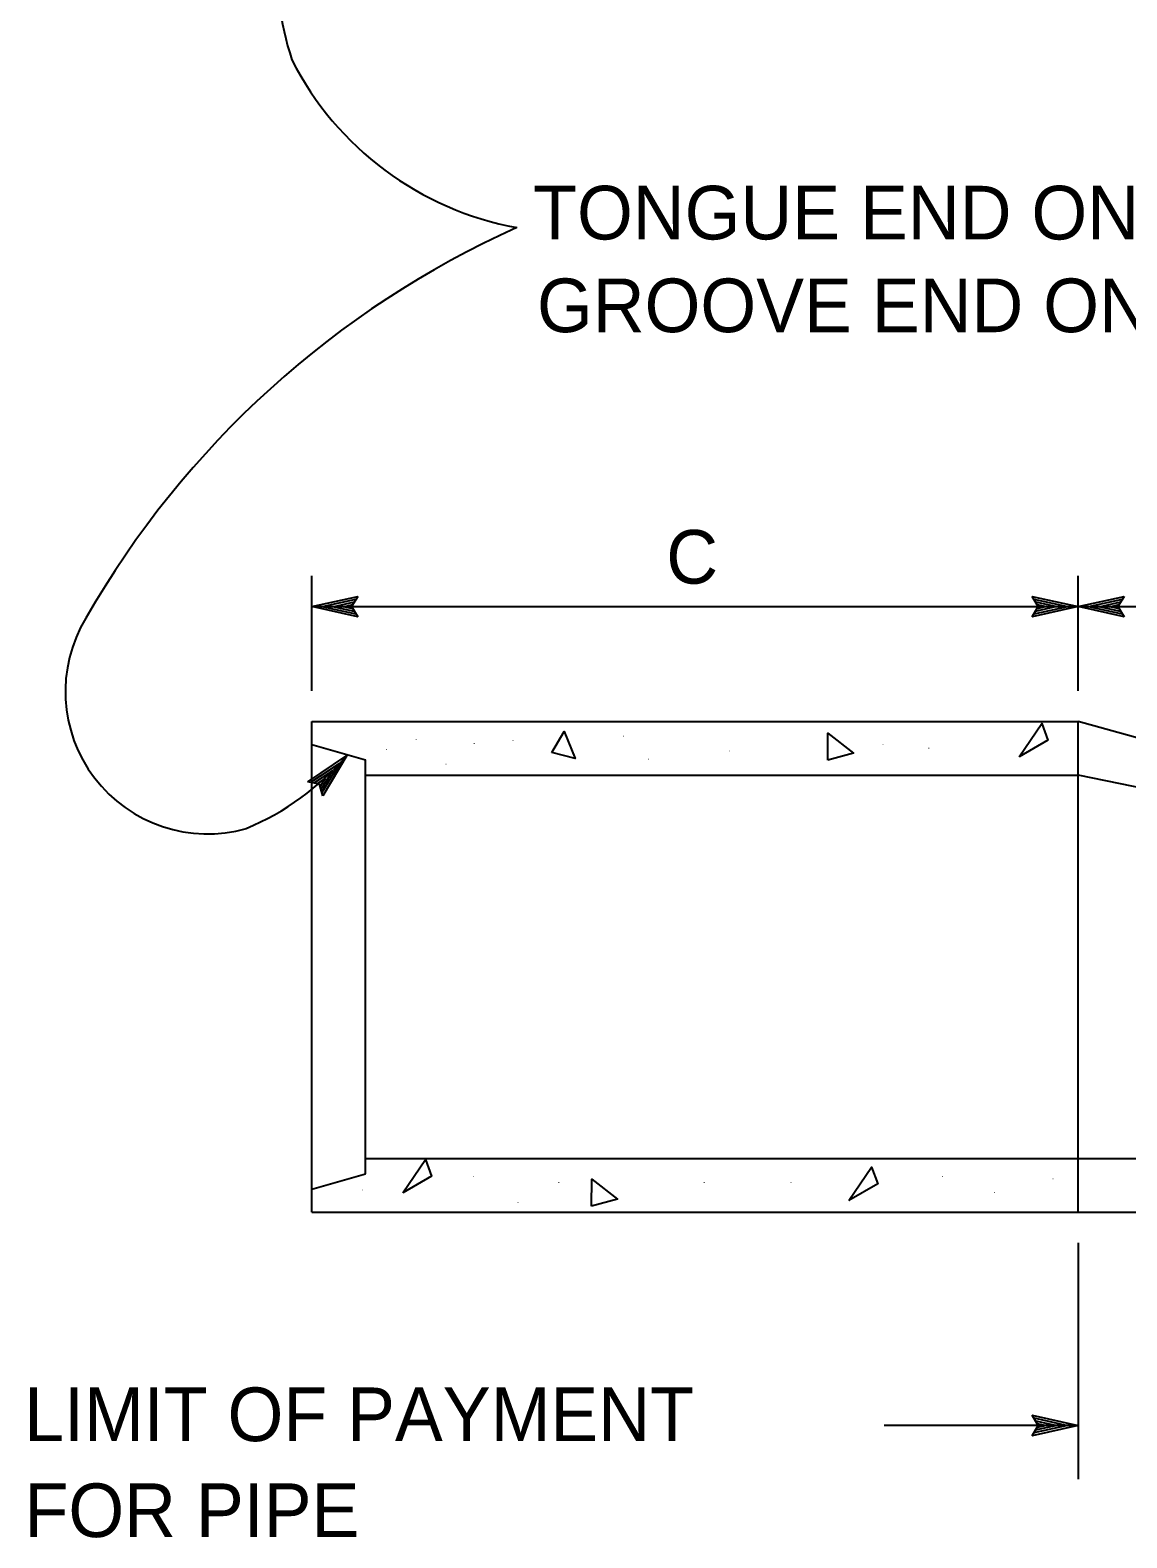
# Model space of a CAD drawing. Extents: x -894 to 866, y -472 to 714.
# Drawn here: x 28.3 to 171.4, y -73 to 123.8 of the extents above; entities that cross this region are included whole.
import ezdxf

# ---------------------------------------------------------------- set-up
doc = ezdxf.new("R2010")
doc.units = 0
for name, color, linetype in [('56 Stage 3 Anno', 7, 'Continuous'), ('57 Undefined', 7, 'Continuous'), ('59 Sndwall Anno', 7, 'Continuous'), ('60 Nongeo Data', 7, 'Continuous')]:
    doc.layers.add(name, color=color, linetype=linetype)

msp = doc.modelspace()

# ---------------------------------------------------------------- linework, layer by layer
at = {"layer": '56 Stage 3 Anno'}
for p, q in [((65.02, 37.53), (65.02, 52.53)), ((165.02, 37.53), (165.02, 52.53)), ((65.02, 48.53), (71.02, 49.86)), ((66.41, 48.53), (70.79, 49.5)), ((71.02, 49.86), (70.22, 48.53)), ((71.02, 49.86), (71.02, 49.86)), ((159.82, 48.53), (159.02, 49.87)), ((159.02, 49.87), (159.02, 49.87)), ((159.02, 49.87), (165.02, 48.53)), ((159.24, 49.51), (163.64, 48.53)), ((165.02, 48.53), (171.02, 49.86)), ((166.41, 48.53), (170.79, 49.5)), ((171.02, 49.86), (170.22, 48.53)), ((171.02, 49.86), (171.02, 49.86)), ((65.02, 48.53), (165.02, 48.53)), ((71.02, 47.19), (65.02, 48.53)), ((65.02, 48.53), (65.02, 48.53)), ((70.81, 47.54), (66.4, 48.52)), ((67.79, 48.52), (70.61, 49.15)), ((70.57, 47.9), (67.79, 48.52)), ((69.17, 48.52), (70.38, 48.79)), ((70.4, 48.25), (69.17, 48.52)), ((70.22, 48.53), (71.02, 47.19)), ((165.02, 48.53), (159.02, 47.2)), ((159.02, 47.2), (159.82, 48.53)), ((163.63, 48.52), (159.26, 47.55)), ((162.26, 48.53), (159.43, 47.9)), ((159.47, 49.15), (162.26, 48.53)), ((159.65, 48.8), (160.88, 48.53)), ((160.88, 48.53), (159.67, 48.26)), ((165.02, 48.53), (257.02, 48.53)), ((165.02, 48.53), (165.02, 48.53)), ((171.02, 47.19), (165.02, 48.53)), ((165.02, 48.53), (165.02, 48.53)), ((170.81, 47.54), (166.4, 48.52)), ((167.78, 48.52), (170.61, 49.15)), ((170.57, 47.9), (167.78, 48.52)), ((169.17, 48.52), (170.38, 48.79)), ((170.4, 48.25), (169.17, 48.52)), ((170.22, 48.53), (171.02, 47.19)), ((71.02, 47.19), (71.02, 47.19)), ((159.02, 47.2), (159.02, 47.2)), ((171.02, 47.19), (171.02, 47.19)), ((64.52, 25.69), (69.62, 29.12)), ((64.92, 25.61), (68.67, 28.12)), ((68.67, 28.11), (66.35, 24.27)), ((69.62, 29.12), (66.45, 23.85)), ((69.62, 29.12), (69.62, 29.12)), ((66.04, 25.35), (64.52, 25.69)), ((64.52, 25.69), (64.52, 25.69)), ((65.34, 25.53), (67.72, 27.12)), ((65.72, 25.42), (66.76, 26.12)), ((66.76, 26.12), (66.12, 25.06)), ((67.72, 27.12), (66.22, 24.64)), ((66.45, 23.85), (66.04, 25.35)), ((66.45, 23.85), (66.45, 23.85)), ((165.02, -34.47), (165.02, -65.32)), ((159.82, -58.32), (159.02, -56.98)), ((159.02, -56.98), (159.02, -56.98)), ((159.02, -56.98), (165.02, -58.32)), ((165.02, -58.32), (139.72, -58.32)), ((165.02, -58.32), (159.02, -59.65)), ((159.02, -59.65), (159.82, -58.32)), ((159.24, -57.33), (163.64, -58.32)), ((163.63, -58.32), (159.26, -59.29)), ((162.26, -58.32), (159.43, -58.94)), ((159.47, -57.69), (162.26, -58.32)), ((159.65, -58.04), (160.88, -58.31)), ((160.88, -58.31), (159.67, -58.58)), ((165.02, -58.32), (165.02, -58.32)), ((159.02, -59.65), (159.02, -59.65))]:
    msp.add_line(p, q, dxfattribs=at)
for centre, radius, start, end in [((99.03, 132.02), 38.56, 152.8183, 198.3825), ((99.15, 138.5), 41.17, 206.9177, 259.7048), ((141.96, -13.89), 122.61, 114.1534, 150.2084), ((51.42, 37.43), 18.55, 148.8091, 285.8632), ((43.14, 51.8), 34.86, 292.5036, 319.4171)]:
    msp.add_arc(centre, radius, start, end, dxfattribs=at)
at = {"layer": '59 Sndwall Anno'}
for points in [[(96.37, 29.5), (97.97, 32.23), (99.41, 28.7)], [(132.34, 28.51), (132.37, 32.02), (135.72, 29.43)], [(157.32, 28.93), (160.29, 33.28), (161.08, 31.11)], [(76.9, -27.98), (79.87, -23.63), (80.66, -25.8)], [(135.11, -28.95), (138.08, -24.6), (138.87, -26.78)], [(101.54, -29.7), (101.56, -26.19), (104.91, -28.78)]]:
    msp.add_lwpolyline(points, close=True, dxfattribs=at)
at = {"layer": '60 Nongeo Data'}
for p, q in [((65.02, -30.47), (65.02, 33.53)), ((65.02, 33.53), (165.02, 33.53)), ((250.26, 9.84), (165.02, 33.53)), ((165.02, -30.47), (165.02, 33.53)), ((65.02, 30.53), (72.02, 28.53)), ((72.02, -25.47), (72.02, 28.53)), ((72.02, 26.53), (165.02, 26.53)), ((252.71, 8.6), (165.02, 26.53)), ((72.02, -23.47), (271.02, -23.47)), ((65.02, -27.47), (72.02, -25.47)), ((65.02, -30.47), (257.02, -30.47))]:
    msp.add_line(p, q, dxfattribs=at)

# ---------------------------------------------------------------- texts
at = {"layer": '57 Undefined'}
for s, p in [('TONGUE END ON INLET SECTION', (93.92, 96.44)), ('GROOVE END ON OUTLET SECTION', (94.41, 84.34)), ('C', (111.28, 51.53)), ('LIMIT OF PAYMENT', (27.51, -60.36)), ('FOR PIPE', (27.55, -72.88))]:
    msp.add_text(s, height=7, dxfattribs=at).set_placement(p)
at = {"layer": '59 Sndwall Anno'}
for p in [(105.52, 31.58), (74.66, 29.83), (78.5, 31.15), (86.07, 30.61), (91.13, 30.99), (119.37, 29.63), (139.4, 30.5), (145.39, 30.01), (82.38, 27.91), (108.79, 28.56), (71.53, -27.65), (85.95, -25.87), (97.12, -26.68), (116.07, -26.68), (127.41, -26.68), (147.18, -25.87), (161.59, -26.19), (91.78, -29.27), (153.98, -27.98)]:
    msp.add_text('.', height=0.8, dxfattribs=at).set_placement(p)

doc.saveas('drawing.dxf')
